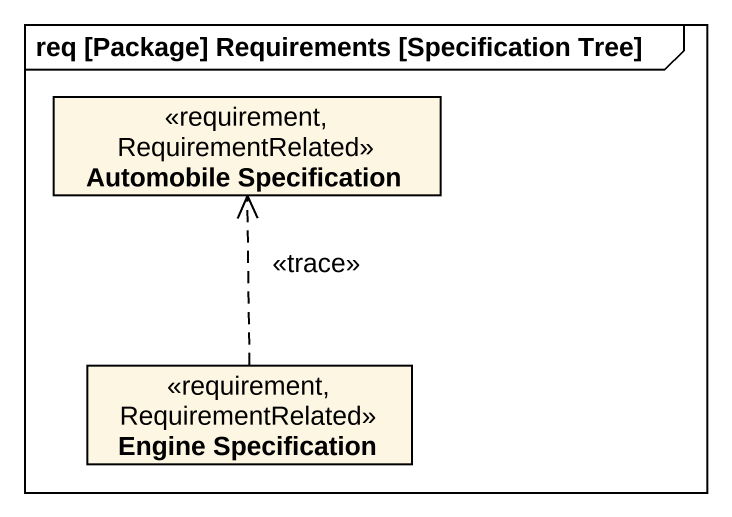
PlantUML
@startuml
mainframe req [Package] Requirements [Specification Tree]
hide circle
hide empty members
class "Automobile Specification" as Automobile_Specification <<requirement, RequirementRelated>>
class "Engine Specification" as Engine_Specification <<requirement, RequirementRelated>>
Engine_Specification .up.> Automobile_Specification : <<trace>>
@enduml
